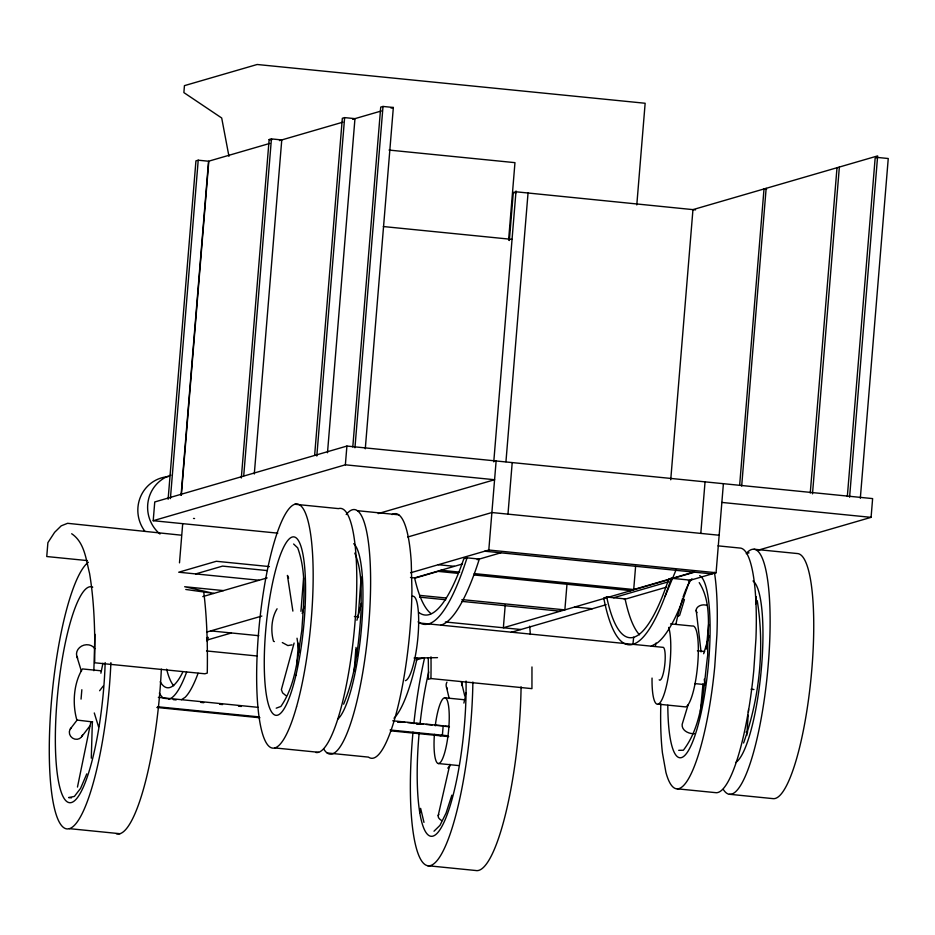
<?xml version="1.0" encoding="UTF-8"?>
<svg xmlns="http://www.w3.org/2000/svg" width="935" height="935" viewBox="0 0 935 935"><rect width="100%" height="100%" fill="white"/><g stroke="black" fill="none" stroke-linecap="round" stroke-linejoin="round"><path stroke-width="1.4" d="M531.968 666.959L531.945 688.639L430.93 678.553L428.405 679.289A171.304 35.787 -84.3 0 0 428.242 657.936M91.291 758.192L92.355 721.75M93.851 670.722L94.914 634.281M746.784 735.448L748.164 715.193M748.362 712.306L748.561 709.42M755.76 603.858L756.251 596.624M354.19 671.061L355.791 649.357M358.152 617.521L361.144 577.012M296.629 666.538L298.452 643.303M300.953 611.338L303.571 577.935M277.8 533.16L153.211 520.702L154.754 501.955L346.908 446.065L872.624 498.6L871.081 517.347L757.467 550.388M168.113 499.267L195.941 160.867L198.22 160.201L208.552 161.229L181.086 495.281M170.404 498.612L198.22 160.201M181.343 495.211L208.809 161.159L269.771 143.417M179.485 562.847L182.699 523.799M241.312 477.984L269.14 139.572L271.43 138.906L281.762 139.934L254.297 473.987M243.719 475.868L271.43 138.906M314.639 455.24L342.339 118.278L344.629 117.611L354.961 118.64L327.495 452.727M316.813 456.023L344.629 117.611M153.211 520.702L345.366 464.812L346.908 446.065M352.787 446.977L380.72 107.116L383.011 106.45L393.343 107.478L365.281 448.8M354.949 447.76L383.011 106.45M508.605 239.991L514.963 162.655L389.018 150.067M509.353 240.505L513.292 192.575L515.968 191.792L695.535 209.884M493.762 461.867L516.026 190.985M410.57 572.781L488.806 550.025L496.123 460.978M505.952 461.703L528.041 193.007M507.974 514.145L512.205 462.591M505.262 604.688L503.357 627.759L669.659 579.396M567.007 583.919L564.869 609.877L461.925 599.592M636.793 204.94L645.15 103.259L257.172 64.492L184.44 85.646L183.879 92.6L221.7 117.997L228.958 156.309M635.601 566.446L633.708 589.529L474.209 573.587M670.734 479.784L692.952 209.627L877.649 155.911L849.588 497.221M700.806 533.406L705.048 481.852M688.37 580.799L716.081 572.734L723.398 483.687M739.643 485.253L764.012 188.964L766.63 189.221M741.677 486.083L766.151 188.344M810.248 493.072L837 167.739M812.492 493.844L839.361 167.049M847.332 496.462L875.148 158.132L877.521 157.442L888.25 158.518L860.317 498.297M81.053 699.111L81.848 689.726M700.42 711.301L703.015 683.824M706.299 649.1L708.625 624.522M632.913 644.332L633.673 637.249M419.768 812.737L420.621 808.354L423.976 822.391M77.476 787.071L90.94 721.61M100.886 673.212L102.932 663.254M438.199 815.542L449.91 764.304M463.889 703.085L465.186 697.393M356.901 620.267L361.413 603.414M294.104 643.058L281.377 689.633L282.604 692.882L286.017 695.698M302.215 613.489L304.156 606.453M677.559 616.691L682.562 598.552L684.42 599.651L679.651 615.323L677.559 616.691A91.794 19.179 -84.3 0 0 675.876 624.416M688.067 704.967L682.164 724.344C681.463 730.644 689.095 734.127 694.471 733.648M703.658 653.74L709.139 635.742M451.862 795.171L446.077 813.076L439.976 825.36L434.004 831.203M626.953 644.484A245.66 51.32 -84.3 0 0 665.054 596.39L671.342 578.262L689.714 580.097A245.66 51.32 -84.3 0 1 657.515 642.766L651.286 646.167M743.582 743.009C759.594 697.896 764.853 648.002 757.245 600.667M343.624 704.172C355.627 675.351 358.876 643.783 360.98 612.892C361.039 592.965 362.722 571.904 354.797 553.111M464.964 695.64L466.062 692.87M665.054 596.39L676.11 569.777M86.768 773.888L80.585 788.345L74.391 796.421L68.606 797.567L71.492 797.859M70.312 728.938L77.418 719.669M99.613 690.743L103.166 686.115M81.707 736.616L89.69 726.203M447.772 768.126L449.864 766.081M277.076 608.779C271.419 617.918 270.566 631.008 273.511 641.293L274.387 641.585M181.472 699.684L185.083 697.346A130.059 27.173 -84.3 0 0 198.08 673.282M276.211 708.181L280.897 706.439C296.138 684.303 297.751 655.973 301.841 630.167C303.559 602.911 307.229 574.102 297.692 547.863L293.613 544.018M292.047 644.858L287.886 645.571L282.312 642.555M279.471 140.601L342.935 122.146M352.67 119.306L381.34 110.973M391.052 108.144L393.343 107.478M378.172 513.584L494.592 479.725L345.366 464.812M195.695 573.915L222.542 566.107L267.188 570.572M202.79 596.612L267.118 577.912M407.73 537.006L491.892 512.532L719.167 535.241M206.6 632.107L261.835 616.048M440.888 625.141A245.66 51.32 -84.3 0 0 479.316 559.072L467.033 557.844L463.818 558.779A239.477 50.034 -84.3 0 1 418.74 612.39M206.577 637.845L208.189 637.378A130.059 27.173 -84.3 0 1 207.266 641.48M410.488 577.491L414.591 577.9L462.533 563.957M477.166 559.691L500.844 552.807M414.789 578.169L438.118 571.378L458.325 573.4M206.6 640.183L231.401 632.972M746.247 553.66L749.052 552.842M671.342 578.262L668.735 579.022A233.785 48.842 -84.3 0 1 606.71 597.056L603.729 597.921A245.66 51.32 -84.3 0 0 625.796 644.121M630.12 590.569L693.688 572.08M672.417 578.59L694.53 572.162M613.594 597.745L668.724 581.71M415.97 660.028L424.233 657.621M511.176 632.34L606.207 604.7M624.311 599.428L666.094 587.274M440.069 735.775L442.384 735.214L443.178 725.829L435.009 725.338M678.705 750.326L683.368 750.232C703.447 724.041 703.447 686.559 707.713 655.061C707.339 631.265 712.68 603.694 699.216 582.622M414.158 658.065L437.498 657.644M745.966 732.093L747.731 732.082M269.14 139.572L271.723 139.829M513.292 192.575L515.968 192.844M383.338 226.539L512.053 239.395M721.867 502.434L871.081 517.347M754.077 549.231L797.695 553.578A123.139 25.724 -84.3 0 1 810.937 679.009A123.139 25.724 -84.3 0 1 773.058 798.63L729.44 794.271M718.01 545.853L739.702 548.027A122.929 25.677 -84.3 0 1 755.936 638.815L753.774 670.488A122.929 25.677 -84.3 0 1 716.28 792.716L677.244 788.824M294.887 504.257L338.505 508.617A122.684 25.631 -84.3 0 1 354.423 628.951A122.684 25.631 -84.3 0 1 315.855 752.453M357.439 510.685L398.766 514.811M193.51 518.434L194.562 518.539M488.806 550.025L716.081 572.734M484.774 551.206L712.049 573.915M438.316 564.717L454.398 566.318M440.864 570.256L459.716 572.138M474.209 574.99L630.961 590.651M606.71 597.056L625.083 598.891A233.785 48.842 -84.3 0 0 639.505 634.807M269.42 566.587L216.336 561.28L178.714 572.22L259.065 580.249M574.768 606.99L592.276 608.743M87.352 560.591L46.75 556.535L47.895 542.651L54.616 532.331L61.219 525.844L67.577 523.308L181.367 535.194M419.885 595.385L445.983 597.991M419.651 597.149L445.75 599.756M461.703 601.357L560.299 611.21M670.535 623.867L692.286 626.029A40.708 8.508 -84.3 0 1 697.732 663.92A40.708 8.508 -84.3 0 1 685.635 706.907L658.088 704.16M223.477 590.604L184.662 586.724L213.823 593.409L185.773 589.459M445.364 621.974L520.877 629.512M354.412 616.504L358.748 616.936M418.705 622.932L662.763 647.312A16.514 3.448 -84.3 0 1 664.762 664.832A16.514 3.448 -84.3 0 1 659.187 679.827M697.428 650.783L704.651 651.496M210.737 630.903L258.843 635.706M694.728 683.59L703.4 684.455M751.062 689.212L753.949 689.504M414.474 657.995L417.103 658.252A130.059 27.173 -84.3 0 1 393.997 718.22M206.553 650.947L257.23 656.008M444.908 697.802L465.116 699.824M101.214 670.816L82.455 668.934C73.584 683.31 72.217 703.88 76.869 720.043L92.67 721.925M158.354 697.37L258.177 707.351M392.723 720.792L448.952 726.413M164.466 698.363L168.791 698.796M397.527 721.598L404.738 722.311M407.613 722.603L413.387 723.176M416.262 723.468L423.473 724.181M426.36 724.473L432.122 725.046M445.095 726.343L449.431 726.775M173.256 699.625L176.131 699.918M200.861 702.407L203.76 702.699M219.678 704.289L222.565 704.581M238.495 706.17L241.382 706.451M397.62 722.065L400.496 722.358M416.356 723.935L419.242 724.228M157.711 706.766L259.381 716.923M390.094 729.99L448.157 735.787M156.846 707.468L259.965 717.776M390.69 730.831L448.73 736.64M438.375 763.533L458.571 765.555M327.18 752.979L368.495 757.116A122.906 25.677 -84.3 0 0 411.926 589.997L411.26 562.227A122.906 25.677 -84.3 0 0 392.046 514.577M274.937 747.942L318.555 752.301M69.435 828.655L119.937 833.704M427.564 865.693L475.775 870.508A135.785 28.366 -84.3 0 0 521.087 686.828M71.679 533.745C84.559 542.335 86.055 559.656 89.573 573.435C94.458 602.946 95.101 632.937 94.669 662.775L204.858 673.784L207.266 673.083A212.748 44.448 -84.3 0 0 203.76 592.171M288.623 578.192L287.419 575.422L292.877 611.093M76.764 656.136L81.462 671.388M94.283 712.961L98.561 726.822M464.8 696.096L461.434 682.059A7.924 6.638 -13.5 0 1 461.668 685.507M446.509 687.272L449.197 698.503M355.99 647.417L357.38 655.973M297.026 638.219L299.2 652.49M696.178 610.169L701.063 651.894M704.277 679.231L704.955 684.981M529.678 626.169L530.367 634.444M186.603 672.136A130.059 27.173 -84.3 0 1 168.954 699.205M163.543 698.211A130.059 27.173 -84.3 0 1 159.371 693.115M182.617 672.429A134.547 28.108 -84.3 0 1 160.212 681.744M173.711 685.776A134.547 28.108 -84.3 0 1 166.629 669.168M161.346 669.133A134.885 28.179 -84.3 0 1 116.232 833.716M472.876 682.001A135.785 28.366 -84.3 0 1 434.331 863.391A135.785 28.366 -84.3 0 1 413.001 732.105M413.854 723.608A135.785 28.366 -84.3 0 1 424.478 658.31M466.051 681.042A106.169 22.183 -84.3 0 1 437.498 832.91A106.169 22.183 -84.3 0 1 419.149 732.947M420.014 724.169A106.169 22.183 -84.3 0 1 428.721 671.961M435.254 725.77A33.029 6.896 -84.3 0 1 448.087 703.284A33.029 6.896 -84.3 0 1 442.571 758.717A33.029 6.896 -84.3 0 1 434.401 734.349M110.903 662.646A134.885 28.179 -84.3 0 1 73.877 825.85A134.885 28.179 -84.3 0 1 50.128 720.055A134.885 28.179 -84.3 0 1 88.369 562.274M105.164 662.564A108.518 22.674 -84.3 0 1 74.052 801.155A108.518 22.674 -84.3 0 1 57.187 698.889A108.518 22.674 -84.3 0 1 92.74 587.168M82.42 735.109A6.872 6.37 37.5 0 1 72.498 738.089A6.872 6.37 37.5 0 1 71.411 727.687M430.988 656.826A178.971 37.388 -84.3 0 1 430.93 678.553M441.741 820.614A9.432 4.757 12.9 0 1 438.831 814.432M467.033 557.844A245.66 51.32 -84.3 0 1 418.109 621.845M431.035 613.617A239.477 50.034 -84.3 0 1 414.591 577.9M412.347 596.308A42.461 8.871 -84.3 0 1 418.038 635.823A42.461 8.871 -84.3 0 1 405.416 680.668M346.207 514.53A122.906 25.677 -84.3 0 1 368.098 631.885A122.906 25.677 -84.3 0 1 323.779 749.11M353.687 543.714A89.655 18.723 -84.3 0 1 361.331 629.582A89.655 18.723 -84.3 0 1 337.862 719.12M77.675 658.205A9.864 8.637 -17.1 0 1 81.59 646.108A9.864 8.637 -17.1 0 1 94.832 648.726M447.397 688.779A7.924 6.638 -13.5 0 1 446.953 682.129M699.649 575.609A91.794 19.179 -84.3 0 1 699.59 719.447A91.794 19.179 -84.3 0 1 667.812 705.247M683.088 596.997A91.794 19.179 -84.3 0 1 691.947 578.765M714.433 572.349A122.929 25.677 -84.3 0 1 716.9 634.912L714.749 666.585A122.929 25.677 -84.3 0 1 665.919 772.368L662.436 752.909A122.929 25.677 -84.3 0 1 660.823 703.845M697.007 612.647A7.083 5.014 -6.7 0 1 698.387 606.523A7.083 5.014 -6.7 0 1 706.942 605.413M668.677 627.42A40.708 8.508 -84.3 0 1 664.282 693.747A40.708 8.508 -84.3 0 1 652.046 678.062M655.47 645.711A40.708 8.508 -84.3 0 1 656.031 643.058M752.991 580.986A92.004 19.226 -84.3 0 1 761.055 671.949A92.004 19.226 -84.3 0 1 735.564 762.563M747.042 552.655A123.139 25.724 -84.3 0 1 767.319 674.649A123.139 25.724 -84.3 0 1 723.246 789.35M159.955 534.025A34.209 33.333 73.8 0 1 148.186 501.031A34.209 33.333 73.8 0 1 170.86 475.155M144.937 531.349A34.209 33.333 73.8 0 1 140.566 496.695A34.209 33.333 73.8 0 1 168.195 476.628M295.927 675.245A89.655 18.723 -84.3 0 0 294.548 537.029A89.655 18.723 -84.3 0 0 264.278 666.012A89.655 18.723 -84.3 0 0 295.927 675.245M296.559 706.685A122.684 25.631 -84.3 0 0 301.397 506.373A122.684 25.631 -84.3 0 0 256.786 665.241A122.684 25.631 -84.3 0 0 296.559 706.685"/></g></svg>
